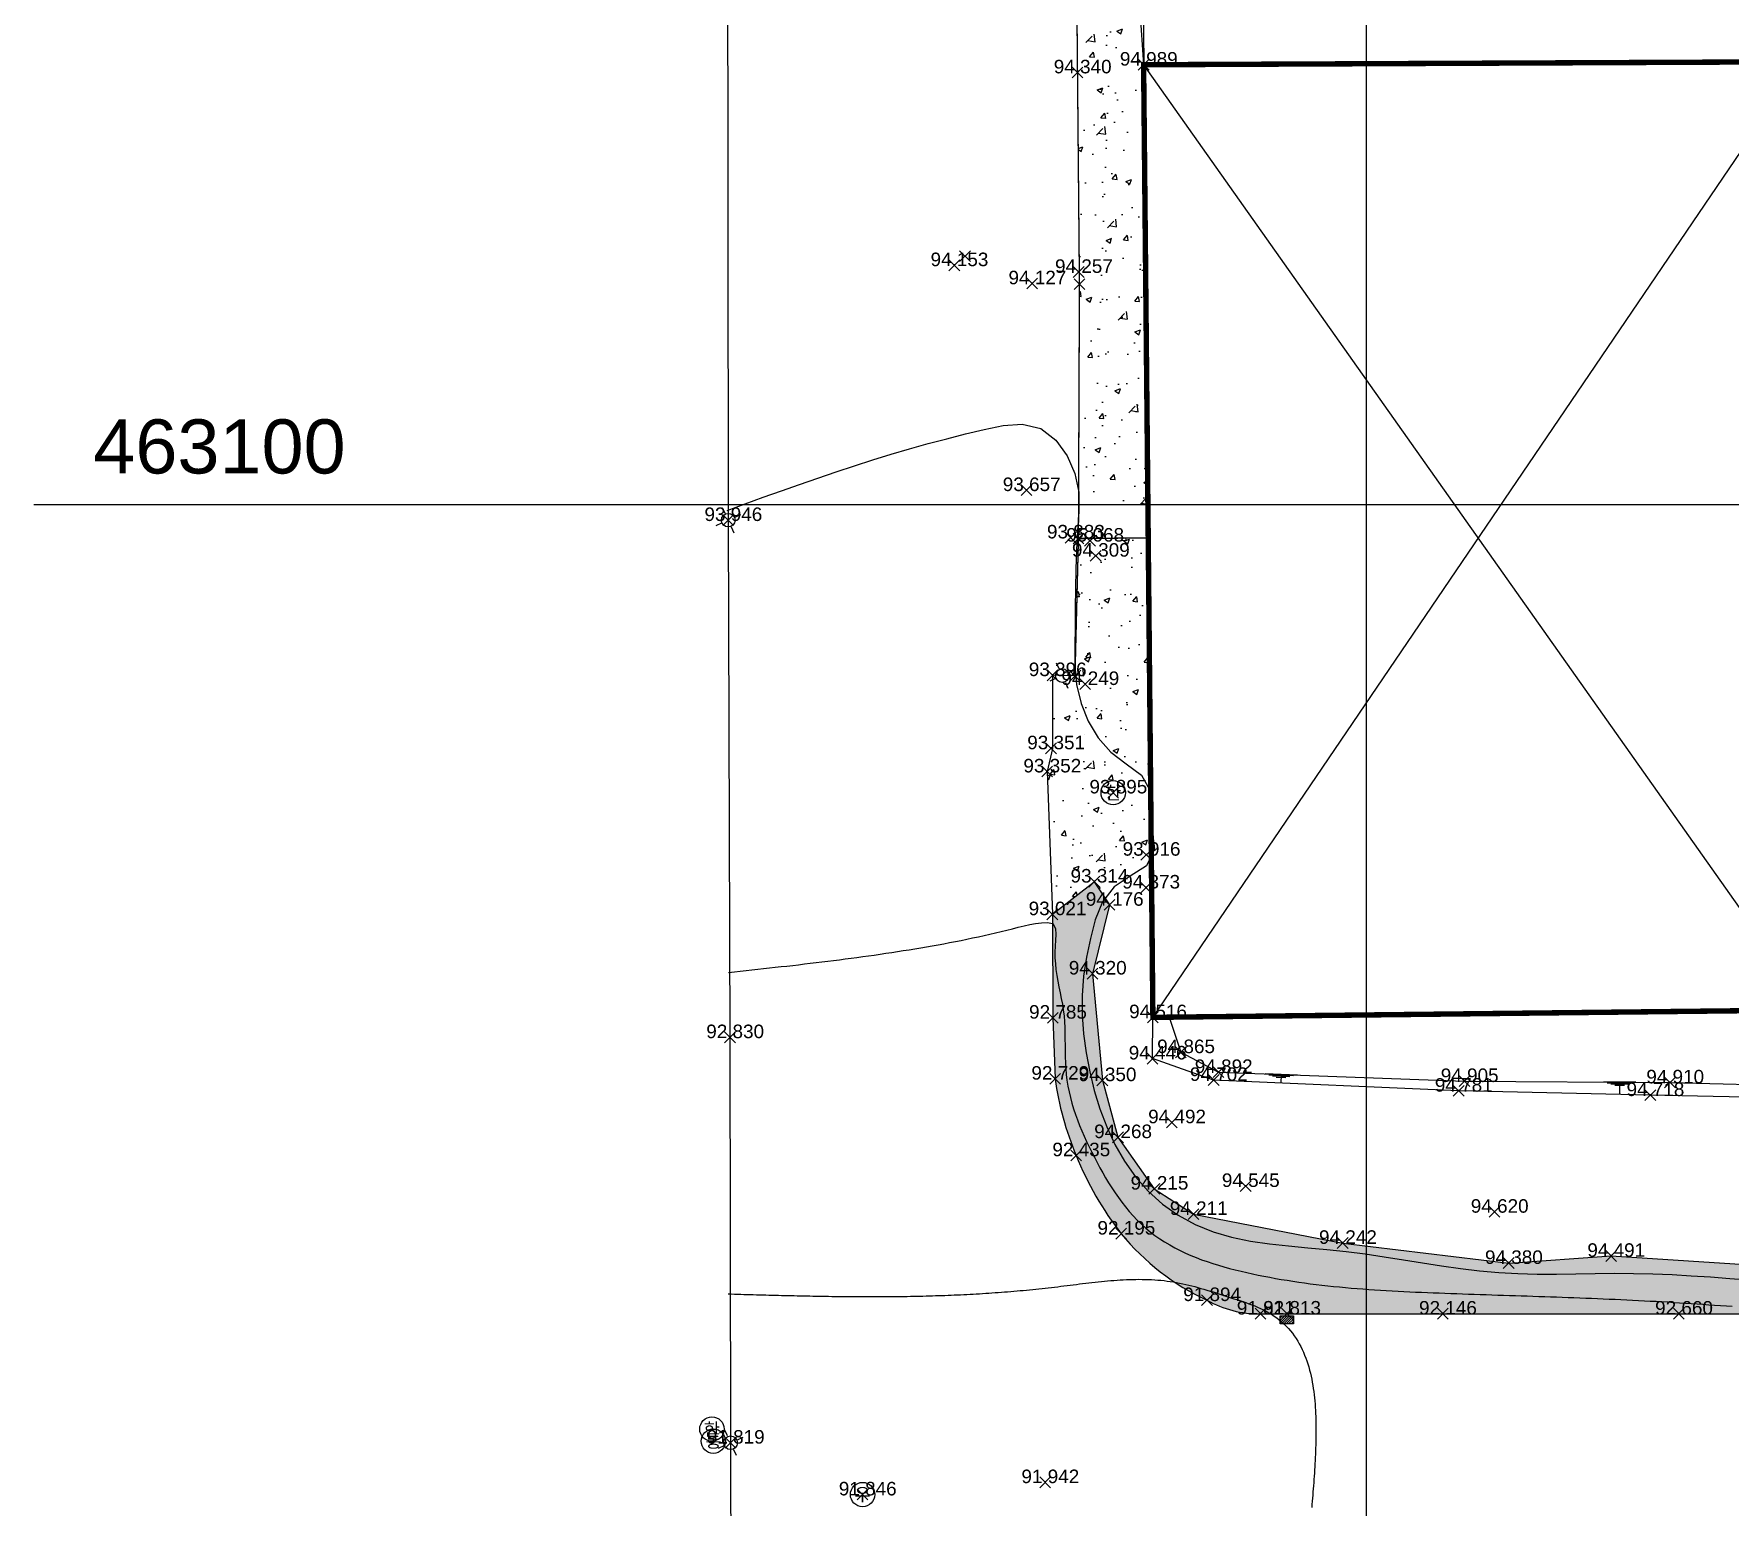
# Model space of a CAD drawing. Header units: millimetres. Extents: x 215151 to 215617, y 463010 to 463219.
# Drawn here: x 215150.8 to 215213.4, y 463063 to 463117.4 of the extents above; entities that cross this region are included whole.
import ezdxf
from ezdxf.enums import TextEntityAlignment as Align

# ---------------------------------------------------------------- set-up
doc = ezdxf.new("R2010")
doc.units = ezdxf.units.MM
doc.header["$MEASUREMENT"] = 0
doc.header["$PDMODE"] = 3
doc.header["$PDSIZE"] = 0.2
for name, color, linetype in [('-$-FH', 2, 'Continuous'), ('-C-지반고', 1, 'Continuous'), ('1M(48)', 48, 'Continuous'), ("CON'C(31)", 31, 'Continuous'), ('PTANNOTELE', 7, 'Continuous'), ('PTLAYER', 1, 'Continuous'), ('TEXT', 7, 'Continuous'), ('가로등(32)', 32, 'Continuous'), ('경사면(8)', 8, 'Continuous'), ('도각선(5)', 5, 'Continuous'), ('도시가스맨홀(50)', 50, 'Continuous'), ('빗물받이(5)', 5, 'Continuous'), ('아스팔트도로(1)', 1, 'Continuous'), ('우수맨홀(42)', 42, 'Continuous'), ('조경석해치(8)', 8, 'Continuous'), ('조립식건물(40)', 40, 'Continuous'), ('콘크리트수로(5)', 5, 'Continuous'), ('통신맨홀(4)', 4, 'Continuous'), ('한전맨홀(1)', 1, 'Continuous')]:
    doc.layers.add(name, color=color, linetype=linetype)
doc.styles.add('Arial_4', font='arial.ttf')
doc.styles.get("Standard").update_dxf_attribs({"font": 'simplex.shx'})
doc.styles.add('돋음체', font='')
doc.styles.get('돋음체').set_extended_font_data('DotumChe')
doc.dimstyles.get("Standard").update_dxf_attribs({"dimtxt": 0.18, "dimasz": 0.18, "dimexe": 0.18, "dimexo": 0.0625, "dimgap": 0.09, "dimtad": 1, "dimzin": 0, "dimdsep": 46, "dimtxsty": 'Standard', "dimcen": 0.09, "dimadec": 0, "dimazin": 0, "dimtfac": 1, "dimtdec": 4, "dimtofl": 0, "dimtmove": 0, "dimatfit": 3, "dimfxl": 1, "dimtolj": 1, "dimtzin": 0, "dimarcsym": 0})

# ---------------------------------------------------------------- blocks, each defined once
blk = doc.blocks.new('F')
at = {"layer": '가로등(32)'}
for p, q in [((-0.19, 0.42), (-0.35, 0.77)), ((0.42, 0.19), (0.77, 0.35)), ((-0.42, -0.19), (-0.77, -0.35)), ((0.19, -0.42), (0.35, -0.77))]:
    blk.add_line(p, q, dxfattribs=at)
blk.add_circle((0, 0), 0.42, dxfattribs=at)
blk = doc.blocks.new('e-')
at = {"layer": '한전맨홀(1)'}
blk.add_circle((0, 0), 0.75, dxfattribs=at)
at = {"layer": '한전맨홀(1)', "style": '돋음체'}
blk.add_text('한', height=0.8, rotation=0.4266, dxfattribs=at).set_placement((0, 0), align=Align.MIDDLE)
blk = doc.blocks.new('t-')
at = {"layer": '통신맨홀(4)'}
blk.add_circle((0, 0), 0.75, dxfattribs=at)
at = {"layer": '통신맨홀(4)', "style": '돋음체'}
blk.add_text('통', height=0.8, dxfattribs=at).set_placement((0.01, 0.01), align=Align.MIDDLE)
blk = doc.blocks.new('w')
at = {"layer": '우수맨홀(42)'}
blk.add_circle((0, 0), 0.75, dxfattribs=at)
at = {"layer": '우수맨홀(42)', "style": '돋음체'}
blk.add_text('우', height=0.8, dxfattribs=at).set_placement((0, 0), align=Align.MIDDLE)
blk = doc.blocks.new('W1')
at = {"layer": '빗물받이(5)'}
h = blk.add_hatch(dxfattribs=at)
h.set_pattern_fill('ANSI31', color=256, scale=0.02, style=0)
h.set_pattern_definition([(45, (-178.083926, -134.613974), (-0.04490128, 0.04490128), [])])
h.paths.add_polyline_path([(0.26, 0.149), (-0.24, 0.149), (-0.24, -0.151), (0.26, -0.151)])
blk.add_lwpolyline([(-0.24, 0.149), (0.26, 0.149), (0.26, -0.151), (-0.24, -0.151), (-0.24, 0.149)], dxfattribs=at)
blk = doc.blocks.new('*D20')
at = {"layer": 'DEFPOINTS', "color": 0, "transparency": 16777216}
for p in [(215251.742, 463122.225), (215251.796, 463116.78), (215191.799, 463116.188)]:
    blk.add_point(p, dxfattribs=at)
at = {"layer": 'TEXT', "color": 1, "lineweight": -2, "transparency": 16777216}
for p, q in [((215250.742, 463122.215), (215224.834, 463121.959)), ((215251.795, 463116.843), (215251.74, 463122.405)), ((215191.798, 463116.251), (215191.743, 463121.813)), ((215192.745, 463121.642), (215218.654, 463121.898))]:
    blk.add_line(p, q, dxfattribs=at)
at = {"layer": 'TEXT', "color": 1, "transparency": 16777216}
for points in [[(215250.741, 463122.382), (215250.744, 463122.048), (215251.742, 463122.225)], [(215192.743, 463121.809), (215192.747, 463121.476), (215191.745, 463121.633)]]:
    blk.add_solid(points, dxfattribs=at)
at = {"layer": 'TEXT', "color": 1, "transparency": 16777216, "insert": (215221.744, 463121.929), "char_height": 1, "attachment_point": 5}
blk.add_mtext('\\A1;60.000M', dxfattribs=at)

msp = doc.modelspace()

# ---------------------------------------------------------------- hatches: boundary and pattern name
at = {"layer": "CON'C(31)"}
h = msp.add_hatch(dxfattribs=at)
h.set_pattern_fill('AR-CONC', color=256, scale=0.3)
h.set_pattern_definition([(50, (0, 0), (2.151780548, -0.188256405), [0.225, -2.475]), (355, (0, 0), (-0.416254001, 2.256576401), [0.18, -1.98]), (100.45144446, (0.1793, -0.0157), (1.73552654, 2.068319973), [0.191220576, -2.103426336]), (46.1842, (0, 0.6), (3.201723992, -0.496557842), [0.3375, -3.7125]), (96.6356355, (0.2668, 0.5586), (2.803985837, 2.922355802), [0.286831026, -3.15514128]), (351.184164, (0, 0.6), (2.803985835, 2.9223558), [0.27, -2.970000003]), (21, (0.3, 0.45), (1.7907211564, -1.207856672), [0.225, -2.475]), (326, (0.3, 0.45), (0.729945996, 2.175450135), [0.18, -1.98]), (71.45144474, (0.4492, 0.3493), (2.52066713, 0.967593458), [0.19122057, -2.103426336]), (37.5, (0, 0), (0.036479566, 0.9986815615), [0, -1.956, 0, -2.01, 0, -1.9875]), (7.5, (0, 0), (0.7892086123, 1.1832351356), [0, -1.146, 0, -1.911, 0, -0.7575]), (327.5, (-0.669, 0), (1.6014673085, -0.0676646152), [0, -0.75, 0, -2.34, 0, -3.105]), (317.5, (-0.969, 0), (1.749558508, 0.300314947), [0, -0.975, 0, -1.554, 0, -2.205])])
h.paths.add_polyline_path([(215191.77585, 463116.25395), (215191.63648, 463118.27021), (215190.31743, 463118.47264), (215189.31085, 463118.47154), (215189.33375, 463115.96678), (215189.40444, 463108.14636), (215189.37436, 463100.47019), (215189.37789, 463100.45337), (215189.38184, 463100), (215191.93424, 463100)])
h.paths.add_polyline_path([(215191.94623, 463098.76924), (215189.36759, 463098.74411), (215189.24677, 463093.89061), (215189.29932, 463093.34504), (215189.46414, 463092.65334), (215189.72815, 463091.99322), (215190.09535, 463091.38465), (215190.56722, 463090.85343), (215191.13304, 463090.42329), (215191.70255, 463089.99837), (215192.03762, 463089.3914)])
h.paths.add_polyline_path([(215191.70255, 463089.99837), (215191.13304, 463090.42329), (215190.56722, 463090.85343), (215190.09535, 463091.38465), (215189.72815, 463091.99322), (215189.46414, 463092.65334), (215189.29932, 463093.34504), (215189.24677, 463093.89061), (215189.24115, 463093.66485), (215189.02345, 463093.67184, -1), (215188.5197, 463093.688), (215188.41078, 463093.69149), (215188.41078, 463090.98864), (215188.21141, 463090.13204), (215188.40552, 463084.85649), (215189.95347, 463086.06292), (215190.35653, 463085.45006), (215190.68991, 463085.87178), (215191.27877, 463086.26976), (215191.87785, 463086.65289), (215192.06075, 463087.0173), (215192.03762, 463089.3914)])
h.paths.add_polyline_path([(215191.10163, 463089.35526, -1), (215190.20163, 463089.35526, -1)], flags=16)
h.paths.add_polyline_path([(215190.19036, 463088.94052), (215191.11902, 463088.94743), (215191.1129, 463089.76999), (215190.18424, 463089.76308)], flags=24)
at = {"layer": '조경석해치(8)'}
h = msp.add_hatch(dxfattribs=at)
h.set_pattern_fill('GRAVEL', color=256, scale=2)
h.set_pattern_definition([(228.012787504, (1.44, 2), (-16, -18), [0.269072, -26.638176094]), (184.969740728, (1.26, 1.8), (24, 2), [0.461736, -45.7118495225]), (132.510447078, (0.8, 1.76), (20, -22), [0.325576, -32.232065192]), (267.273689006, (0.02, 1.26), (2, 40), [0.420476, -41.627116083]), (292.833654178, (0, 0.84), (-10, 24), [0.41231, -40.818746256]), (357.273689006, (0.16, 0.46), (-40, 2), [0.420476, -41.627116083]), (37.694240467, (0.58, 0.44), (-26, -20), [0.556058, -55.049697098]), (72.255328375, (1.02, 0.78), (14, 44), [0.524976, -51.972642994]), (121.429565615, (1.18, 1.28), (-16, 26), [0.4219, -41.7681462195]), (175.23635831, (0.96, 1.64), (22, -2), [0.481664, -23.6015251576]), (222.397437798, (0.48, 1.68), (-24, -22), [0.622896, -61.6667500096]), (138.814074834, (2, 1.24), (-14, 12), [0.212602, -21.0476896255]), (171.46923439, (1.84, 1.38), (26, -4), [0.404474, -40.043022832]), (225, (1.44, 1.44), (-2e-16, -2), [0.282842, -2.545585125]), (203.198590514, (1.3, 1.68), (10, 4), [0.152316, -15.079230212]), (291.80140949, (1.16, 1.62), (-2, 6), [0.215406, -10.554923614]), (30.96375653, (1.24, 1.42), (6, 4), [0.349858, -11.31204579]), (161.56505118, (1.54, 1.6), (4, -2), [0.252982, -6.07157332]), (16.389540334, (0, 1.62), (20, 6), [0.3544, -35.085690293]), (70.346175942, (0.34, 1.72), (-8.000000000002, -22.000000000007), [0.297322, -29.434815495]), (293.198590514, (1.54, 2), (-4, 10), [0.30463, -14.926916212]), (343.610459666, (1.66, 1.72), (-20, 6), [0.3544, -35.085690293]), (339.44395478, (0, 0.38), (-10, 4), [0.34176, -16.746247491]), (294.77514057, (0.32, 0.26), (-10, 22), [0.286356, -28.3492861266]), (66.801409486, (1.56, 0), (4, 10), [0.30463, -14.926916212]), (17.354024636, (1.68, 0.28), (-26, -8), [0.335262, -33.1908472285]), (69.44395478, (0.58, 0), (-4, -10), [0.17088, -16.917127491]), (101.30993247, (1.44, 0), (-2, 8), [0.10198, -10.096059027]), (165.96375653, (1.42, 0.1), (6, -2), [0.41231, -7.833901251]), (186.009005957, (1.02, 0.2), (20, 2), [0.3821, -37.827846349]), (303.69006753, (1.24, 1.24), (-2, 4), [0.288444, -6.922658551]), (353.157226587, (1.4, 1), (34, -4), [0.503588, -49.855125248]), (60.9453959, (1.9, 0.94), (-8, -14), [0.205912, -20.385348282]), (90, (2, 1.12), (-2, 2), [0.12, -1.88]), (120.256437164, (0.98, 0.26), (8, -14), [0.277848, -27.507039979]), (48.012787504, (0.84, 0.5), (16, 18), [0.538144, -26.369104094]), (0, (1.2, 0.9), (2, 2), [0.52, -1.48]), (325.30484647, (1.72, 0.9), (20, -14), [0.316228, -31.306548602]), (254.0546041, (1.98, 0.72), (-2, -8), [0.291204, -14.2690157786]), (207.645975364, (1.9, 0.44), (-38, -20), [0.47413, -46.9389483645]), (175.42607874, (1.48, 0.22), (-26, 2), [0.501598, -49.658146816])])
h.paths.add_polyline_path([(215199.13313, 463072.71018), (215193.62077, 463073.77794), (215192.17104, 463074.71418), (215190.82678, 463076.61699), (215190.25122, 463078.72278), (215189.89011, 463082.66356), (215190.5178, 463085.20484), (215189.95347, 463086.06292), (215188.40552, 463084.85649), (215188.42093, 463081.03199), (215188.50713, 463078.77867, 0.06556503), (215189.28285, 463075.94687, 0.06906455), (215190.9488, 463073.05327, 0.1138141), (215194.11677, 463070.59531, 0.1339401), (215196.09528, 463070.09726), (215197.07063, 463070.09736), (215202.82823, 463070.09631), (215211.55032, 463070.09585), (215219.94798, 463070.07168), (215219.57205, 463071.14367), (215214.76504, 463071.86971), (215209.0471, 463072.23027), (215205.26519, 463071.96832)])

# ---------------------------------------------------------------- linework, layer by layer
at = {"layer": '-$-FH'}
for points in [[(215191.77585, 463116.25395), (215216.4486, 463081.32255)], [(215192.11892, 463081.04892), (215216.09039, 463116.36425)]]:
    msp.add_lwpolyline(points, dxfattribs=at)
at = {"layer": '-C-지반고'}
msp.add_line((215211.55032, 463070.09585, 92.65984), (215219.94798, 463070.07168, 93.17057), dxfattribs=at)
at = {"layer": '1M(48)'}
for points, elevation in [([(215176.38745, 463099.78494), (215177.05642, 463100.0277), (215177.05642, 463100.0277), (215177.72574, 463100.26949), (215177.72574, 463100.26949), (215178.39576, 463100.50934), (215178.39576, 463100.50934), (215179.06679, 463100.74631), (215179.06679, 463100.74631), (215179.73916, 463100.97948), (215179.73916, 463100.97948), (215180.41315, 463101.20794), (215180.41315, 463101.20794), (215181.08899, 463101.43084), (215181.08899, 463101.43084), (215181.7669, 463101.64736), (215181.7669, 463101.64736), (215182.44705, 463101.85673), (215182.44705, 463101.85673), (215183.12957, 463102.05824), (215183.12957, 463102.05824), (215183.81455, 463102.25124), (215183.81455, 463102.25124), (215184.50202, 463102.43513), (215184.50202, 463102.43513), (215185.19199, 463102.6094), (215185.19199, 463102.6094), (215185.88444, 463102.77359), (215185.88444, 463102.77359), (215186.58088, 463102.91947), (215186.58088, 463102.91947), (215187.28903, 463102.97513), (215187.28903, 463102.97513), (215187.97525, 463102.8081), (215187.97525, 463102.8081), (215188.53753, 463102.37782), (215188.53753, 463102.37782), (215188.95125, 463101.80122), (215188.95125, 463101.80122), (215189.23179, 463101.14811), (215189.23179, 463101.14811), (215189.37789, 463100.45337), (215189.37789, 463100.45337), (215189.38408, 463099.74234), (215189.38408, 463099.74234), (215189.33352, 463099.0325), (215189.33352, 463099.0325), (215189.29264, 463098.32204), (215189.29264, 463098.32204), (215189.26872, 463097.6108), (215189.26872, 463097.6108), (215189.2564, 463096.89926), (215189.2564, 463096.89926), (215189.25011, 463096.18764), (215189.25011, 463096.18764), (215189.24418, 463095.47601), (215189.24418, 463095.47601), (215189.23293, 463094.76445), (215189.23293, 463094.76445), (215189.23113, 463094.05289), (215189.23113, 463094.05289), (215189.29932, 463093.34504), (215189.29932, 463093.34504), (215189.46414, 463092.65334), (215189.46414, 463092.65334), (215189.72815, 463091.99322), (215189.72815, 463091.99322), (215190.09535, 463091.38465), (215190.09535, 463091.38465), (215190.56722, 463090.85343), (215190.56722, 463090.85343), (215191.13304, 463090.42329), (215191.13304, 463090.42329), (215191.70255, 463089.99837), (215191.70255, 463089.99837), (215192.04094, 463089.38539), (215192.04094, 463089.38539), (215192.08101, 463088.67688), (215192.08101, 463088.67688), (215192.08628, 463087.96629), (215192.08628, 463087.96629), (215192.18356, 463087.26198), (215192.18356, 463087.26198), (215191.87785, 463086.65289), (215191.87785, 463086.65289), (215191.27877, 463086.26976), (215191.27877, 463086.26976), (215190.68991, 463085.87178), (215190.68991, 463085.87178), (215190.25125, 463085.31689), (215190.25125, 463085.31689), (215189.98739, 463084.65721), (215189.98739, 463084.65721), (215189.8114, 463083.96782), (215189.8114, 463083.96782), (215189.66455, 463083.27152), (215189.66455, 463083.27152), (215189.55487, 463082.56852), (215189.55487, 463082.56852), (215189.50145, 463081.85908), (215189.50145, 463081.85908), (215189.50324, 463081.14758), (215189.50324, 463081.14758), (215189.55424, 463080.43788), (215189.55424, 463080.43788), (215189.64911, 463079.73268), (215189.64911, 463079.73268), (215189.7833, 463079.03388), (215189.7833, 463079.03388), (215189.95347, 463078.34296), (215189.95347, 463078.34296), (215190.16205, 463077.66267), (215190.16205, 463077.66267), (215190.41469, 463076.99753), (215190.41469, 463076.99753), (215190.71623, 463076.35312), (215190.71623, 463076.35312), (215191.07039, 463075.73611), (215191.07039, 463075.73611), (215191.48069, 463075.15501), (215191.48069, 463075.15501), (215191.94994, 463074.62047), (215191.94994, 463074.62047), (215192.47809, 463074.14411), (215192.47809, 463074.14411), (215193.05836, 463073.73282), (215193.05836, 463073.73282), (215193.68299, 463073.39269), (215193.68299, 463073.39269), (215194.34283, 463073.12708), (215194.34283, 463073.12708), (215195.02584, 463072.92806), (215195.02584, 463072.92806), (215195.72242, 463072.78303), (215195.72242, 463072.78303), (215196.42624, 463072.67816), (215196.42624, 463072.67816), (215197.13356, 463072.59991), (215197.13356, 463072.59991), (215197.84228, 463072.53542), (215197.84228, 463072.53542), (215198.55113, 463072.47234), (215198.55113, 463072.47234), (215199.25893, 463072.3985), (215199.25893, 463072.3985), (215199.96478, 463072.30792), (215199.96478, 463072.30792), (215200.66891, 463072.20475), (215200.66891, 463072.20475), (215201.37191, 463072.09416), (215201.37191, 463072.09416), (215202.07458, 463071.98145), (215202.07458, 463071.98145), (215202.77777, 463071.87205), (215202.77777, 463071.87205), (215203.48228, 463071.77149), (215203.48228, 463071.77149), (215204.18868, 463071.68539), (215204.18868, 463071.68539), (215204.89724, 463071.6194), (215204.89724, 463071.6194), (215205.6077, 463071.57888), (215205.6077, 463071.57888), (215206.31914, 463071.56275), (215206.31914, 463071.56275), (215207.03078, 463071.56364), (215207.03078, 463071.56364), (215207.74236, 463071.57403), (215207.74236, 463071.57403), (215208.4539, 463071.58655), (215208.4539, 463071.58655), (215209.16552, 463071.59388), (215209.16552, 463071.59388), (215209.87714, 463071.58907), (215209.87714, 463071.58907), (215210.58854, 463071.57052), (215210.58854, 463071.57052), (215211.29955, 463071.54038), (215211.29955, 463071.54038), (215212.01011, 463071.50092), (215212.01011, 463071.50092), (215212.72024, 463071.45441), (215212.72024, 463071.45441), (215213.43004, 463071.40313), (215213.43004, 463071.40313), (215214.13966, 463071.34935)], 94), ([(215176.44287, 463082.71085), (215176.65848, 463082.73408), (215176.65848, 463082.73408), (215176.87409, 463082.75734), (215176.87409, 463082.75734), (215177.08969, 463082.78065), (215177.08969, 463082.78065), (215177.30528, 463082.80402), (215177.30528, 463082.80402), (215177.52087, 463082.82748), (215177.52087, 463082.82748), (215177.73644, 463082.85107), (215177.73644, 463082.85107), (215177.95199, 463082.87479), (215177.95199, 463082.87479), (215178.16753, 463082.89867), (215178.16753, 463082.89867), (215178.38305, 463082.92274), (215178.38305, 463082.92274), (215178.59854, 463082.94702), (215178.59854, 463082.94702), (215178.81401, 463082.97153), (215178.81401, 463082.97153), (215179.02945, 463082.9963), (215179.02945, 463082.9963), (215179.24486, 463083.02135), (215179.24486, 463083.02135), (215179.46023, 463083.0467), (215179.46023, 463083.0467), (215179.67556, 463083.07238), (215179.67556, 463083.07238), (215179.89085, 463083.09842), (215179.89085, 463083.09842), (215180.10609, 463083.12483), (215180.10609, 463083.12483), (215180.32128, 463083.15164), (215180.32128, 463083.15164), (215180.53642, 463083.17888), (215180.53642, 463083.17888), (215180.7515, 463083.20657), (215180.7515, 463083.20657), (215180.96652, 463083.23474), (215180.96652, 463083.23474), (215181.18148, 463083.2634), (215181.18148, 463083.2634), (215181.39636, 463083.2926), (215181.39636, 463083.2926), (215181.61117, 463083.32234), (215181.61117, 463083.32234), (215181.8259, 463083.35267), (215181.8259, 463083.35267), (215182.04054, 463083.3836), (215182.04054, 463083.3836), (215182.25509, 463083.41516), (215182.25509, 463083.41516), (215182.46954, 463083.44737), (215182.46954, 463083.44737), (215182.68388, 463083.48027), (215182.68388, 463083.48027), (215182.89812, 463083.51389), (215182.89812, 463083.51389), (215183.11224, 463083.54824), (215183.11224, 463083.54824), (215183.32624, 463083.58335), (215183.32624, 463083.58335), (215183.5401, 463083.61926), (215183.5401, 463083.61926), (215183.75382, 463083.656), (215183.75382, 463083.656), (215183.9674, 463083.69358), (215183.9674, 463083.69358), (215184.18082, 463083.73204), (215184.18082, 463083.73204), (215184.39407, 463083.77141), (215184.39407, 463083.77141), (215184.60715, 463083.81172), (215184.60715, 463083.81172), (215184.82004, 463083.853), (215184.82004, 463083.853), (215185.03274, 463083.89527), (215185.03274, 463083.89527), (215185.24523, 463083.93857), (215185.24523, 463083.93857), (215185.4575, 463083.98293), (215185.4575, 463083.98293), (215185.66954, 463084.02838), (215185.66954, 463084.02838), (215185.88134, 463084.07495), (215185.88134, 463084.07495), (215186.09289, 463084.12266), (215186.09289, 463084.12266), (215186.30416, 463084.17156), (215186.30416, 463084.17156), (215186.51515, 463084.22168), (215186.51515, 463084.22168), (215186.72583, 463084.27304), (215186.72583, 463084.27304), (215186.93621, 463084.32567), (215186.93621, 463084.32567), (215187.14645, 463084.37881), (215187.14645, 463084.37881), (215187.35728, 463084.42958), (215187.35728, 463084.42958), (215187.56933, 463084.47494), (215187.56933, 463084.47494), (215187.78295, 463084.51217), (215187.78295, 463084.51217), (215187.99811, 463084.53905), (215187.99811, 463084.53905), (215188.21443, 463084.55378), (215188.21443, 463084.55378), (215188.42409, 463084.51434), (215188.42409, 463084.51434), (215188.52349, 463084.32822), (215188.52349, 463084.32822), (215188.5337, 463084.11197), (215188.5337, 463084.11197), (215188.51971, 463083.89559), (215188.51971, 463083.89559), (215188.50483, 463083.67926), (215188.50483, 463083.67926), (215188.49868, 463083.4625), (215188.49868, 463083.4625), (215188.50198, 463083.24569), (215188.50198, 463083.24569), (215188.51477, 463083.02922), (215188.51477, 463083.02922), (215188.53667, 463082.81349), (215188.53667, 463082.81349), (215188.56682, 463082.59876), (215188.56682, 463082.59876), (215188.60381, 463082.38508), (215188.60381, 463082.38508), (215188.64567, 463082.17231), (215188.64567, 463082.17231), (215188.68996, 463081.96003), (215188.68996, 463081.96003), (215188.73391, 463081.74768), (215188.73391, 463081.74768), (215188.77454, 463081.53467), (215188.77454, 463081.53467), (215188.80895, 463081.32058), (215188.80895, 463081.32058), (215188.83465, 463081.10528), (215188.83465, 463081.10528), (215188.85169, 463080.88911), (215188.85169, 463080.88911), (215188.86222, 463080.67252), (215188.86222, 463080.67252), (215188.86821, 463080.45575), (215188.86821, 463080.45575), (215188.8714, 463080.23891), (215188.8714, 463080.23891), (215188.87341, 463080.02206), (215188.87341, 463080.02206), (215188.87573, 463079.80522), (215188.87573, 463079.80522), (215188.87981, 463079.5884), (215188.87981, 463079.5884), (215188.8871, 463079.37167), (215188.8871, 463079.37167), (215188.89908, 463079.15515), (215188.89908, 463079.15515), (215188.91727, 463078.93906), (215188.91727, 463078.93906), (215188.94321, 463078.72377), (215188.94321, 463078.72377), (215188.97738, 463078.50964), (215188.97738, 463078.50964), (215189.0194, 463078.2969), (215189.0194, 463078.2969), (215189.06882, 463078.08576), (215189.06882, 463078.08576), (215189.12515, 463077.87636), (215189.12515, 463077.87636), (215189.18788, 463077.66878), (215189.18788, 463077.66878), (215189.25648, 463077.46306), (215189.25648, 463077.46306), (215189.33042, 463077.25921), (215189.33042, 463077.25921), (215189.40918, 463077.05717), (215189.40918, 463077.05717), (215189.49225, 463076.85685), (215189.49225, 463076.85685), (215189.57914, 463076.65817), (215189.57914, 463076.65817), (215189.66936, 463076.46097), (215189.66936, 463076.46097), (215189.76245, 463076.26511), (215189.76245, 463076.26511), (215189.85797, 463076.07043), (215189.85797, 463076.07043), (215189.95564, 463075.87681), (215189.95564, 463075.87681), (215190.05565, 463075.6844), (215190.05565, 463075.6844), (215190.15826, 463075.49336), (215190.15826, 463075.49336), (215190.26376, 463075.30389), (215190.26376, 463075.30389), (215190.3724, 463075.11622), (215190.3724, 463075.11622), (215190.48448, 463074.93057), (215190.48448, 463074.93057), (215190.60027, 463074.74722), (215190.60027, 463074.74722), (215190.72006, 463074.56645), (215190.72006, 463074.56645), (215190.84411, 463074.38859), (215190.84411, 463074.38859), (215190.97273, 463074.214), (215190.97273, 463074.214), (215191.10616, 463074.04306), (215191.10616, 463074.04306), (215191.24467, 463073.87621), (215191.24467, 463073.87621), (215191.38851, 463073.71394), (215191.38851, 463073.71394), (215191.53788, 463073.55674), (215191.53788, 463073.55674), (215191.69295, 463073.40516), (215191.69295, 463073.40516), (215191.85385, 463073.25979), (215191.85385, 463073.25979), (215192.02063, 463073.12122), (215192.02063, 463073.12122), (215192.19306, 463072.98973), (215192.19306, 463072.98973), (215192.3706, 463072.86524), (215192.3706, 463072.86524), (215192.55276, 463072.74758), (215192.55276, 463072.74758), (215192.73902, 463072.63656), (215192.73902, 463072.63656), (215192.92894, 463072.5319), (215192.92894, 463072.5319), (215193.1221, 463072.43335), (215193.1221, 463072.43335), (215193.31812, 463072.3406), (215193.31812, 463072.3406), (215193.51664, 463072.25335), (215193.51664, 463072.25335), (215193.71736, 463072.17129), (215193.71736, 463072.17129), (215193.92001, 463072.0941), (215193.92001, 463072.0941), (215194.12434, 463072.02147), (215194.12434, 463072.02147), (215194.33013, 463071.95309), (215194.33013, 463071.95309), (215194.5372, 463071.88868), (215194.5372, 463071.88868), (215194.74537, 463071.82793), (215194.74537, 463071.82793), (215194.9545, 463071.77056), (215194.9545, 463071.77056), (215195.16446, 463071.71631), (215195.16446, 463071.71631), (215195.37513, 463071.66488), (215195.37513, 463071.66488), (215195.58642, 463071.61604), (215195.58642, 463071.61604), (215195.79822, 463071.56951), (215195.79822, 463071.56951), (215196.01047, 463071.52505), (215196.01047, 463071.52505), (215196.22312, 463071.4825), (215196.22312, 463071.4825), (215196.43612, 463071.44183), (215196.43612, 463071.44183), (215196.64948, 463071.403), (215196.64948, 463071.403), (215196.86315, 463071.36596), (215196.86315, 463071.36596), (215197.07712, 463071.33069), (215197.07712, 463071.33069), (215197.29136, 463071.29714), (215197.29136, 463071.29714), (215197.50586, 463071.26526), (215197.50586, 463071.26526), (215197.7206, 463071.23501), (215197.7206, 463071.23501), (215197.93555, 463071.20634), (215197.93555, 463071.20634), (215198.1507, 463071.17919), (215198.1507, 463071.17919), (215198.36604, 463071.15353), (215198.36604, 463071.15353), (215198.58153, 463071.1293), (215198.58153, 463071.1293), (215198.79718, 463071.10643), (215198.79718, 463071.10643), (215199.01296, 463071.08489), (215199.01296, 463071.08489), (215199.22887, 463071.0646), (215199.22887, 463071.0646), (215199.44489, 463071.04552), (215199.44489, 463071.04552), (215199.661, 463071.02759), (215199.661, 463071.02759), (215199.8772, 463071.01075), (215199.8772, 463071.01075), (215200.09348, 463070.99493), (215200.09348, 463070.99493), (215200.30983, 463070.98009), (215200.30983, 463070.98009), (215200.52624, 463070.96615), (215200.52624, 463070.96615), (215200.7427, 463070.95306), (215200.7427, 463070.95306), (215200.95921, 463070.94075), (215200.95921, 463070.94075), (215201.17575, 463070.92917), (215201.17575, 463070.92917), (215201.39233, 463070.91825), (215201.39233, 463070.91825), (215201.60895, 463070.90793), (215201.60895, 463070.90793), (215201.82558, 463070.89815), (215201.82558, 463070.89815), (215202.04224, 463070.88884), (215202.04224, 463070.88884), (215202.25891, 463070.87995), (215202.25891, 463070.87995), (215202.4756, 463070.8714), (215202.4756, 463070.8714), (215202.6923, 463070.86314), (215202.6923, 463070.86314), (215202.90901, 463070.85511), (215202.90901, 463070.85511), (215203.12572, 463070.84725), (215203.12572, 463070.84725), (215203.34244, 463070.83953), (215203.34244, 463070.83953), (215203.55916, 463070.83193), (215203.55916, 463070.83193), (215203.77589, 463070.82444), (215203.77589, 463070.82444), (215203.99262, 463070.81704), (215203.99262, 463070.81704), (215204.20935, 463070.80972), (215204.20935, 463070.80972), (215204.42609, 463070.80247), (215204.42609, 463070.80247), (215204.64283, 463070.79526), (215204.64283, 463070.79526), (215204.85957, 463070.78809), (215204.85957, 463070.78809), (215205.07631, 463070.78095), (215205.07631, 463070.78095), (215205.29305, 463070.7738), (215205.29305, 463070.7738), (215205.50978, 463070.76666), (215205.50978, 463070.76666), (215205.72652, 463070.75948), (215205.72652, 463070.75948), (215205.94326, 463070.75228), (215205.94326, 463070.75228), (215206.16, 463070.74502), (215206.16, 463070.74502), (215206.37673, 463070.73769), (215206.37673, 463070.73769), (215206.59346, 463070.73029), (215206.59346, 463070.73029), (215206.81019, 463070.72279), (215206.81019, 463070.72279), (215207.02691, 463070.71519), (215207.02691, 463070.71519), (215207.24363, 463070.70746), (215207.24363, 463070.70746), (215207.46035, 463070.69959), (215207.46035, 463070.69959), (215207.67706, 463070.69157), (215207.67706, 463070.69157), (215207.89376, 463070.68339), (215207.89376, 463070.68339), (215208.11046, 463070.67502), (215208.11046, 463070.67502), (215208.32714, 463070.66645), (215208.32714, 463070.66645), (215208.54382, 463070.65768), (215208.54382, 463070.65768), (215208.76049, 463070.64867), (215208.76049, 463070.64867), (215208.97715, 463070.63943), (215208.97715, 463070.63943), (215209.1938, 463070.62993), (215209.1938, 463070.62993), (215209.41044, 463070.62015), (215209.41044, 463070.62015), (215209.62707, 463070.61009), (215209.62707, 463070.61009), (215209.84367, 463070.59972), (215209.84367, 463070.59972), (215210.06027, 463070.58903), (215210.06027, 463070.58903), (215210.27685, 463070.578), (215210.27685, 463070.578), (215210.49341, 463070.56662), (215210.49341, 463070.56662), (215210.70994, 463070.55487), (215210.70994, 463070.55487), (215210.92646, 463070.54273), (215210.92646, 463070.54273), (215211.14296, 463070.53019), (215211.14296, 463070.53019), (215211.35943, 463070.51723), (215211.35943, 463070.51723), (215211.57587, 463070.50382), (215211.57587, 463070.50382), (215211.79229, 463070.48996), (215211.79229, 463070.48996), (215212.00867, 463070.47567), (215212.00867, 463070.47567), (215212.22504, 463070.46104), (215212.22504, 463070.46104), (215212.44138, 463070.44618), (215212.44138, 463070.44618), (215212.65772, 463070.43119), (215212.65772, 463070.43119), (215212.87406, 463070.41618), (215212.87406, 463070.41618), (215213.0904, 463070.40126), (215213.0904, 463070.40126), (215213.30676, 463070.38653), (215213.30676, 463070.38653), (215213.52314, 463070.37211)], 93), ([(215176.42448, 463070.8295), (215176.54054, 463070.82616), (215176.54054, 463070.82616), (215176.65661, 463070.82281), (215176.65661, 463070.82281), (215176.77267, 463070.81948), (215176.77267, 463070.81948), (215176.88873, 463070.81615), (215176.88873, 463070.81615), (215177.0048, 463070.81284), (215177.0048, 463070.81284), (215177.12086, 463070.80954), (215177.12086, 463070.80954), (215177.23693, 463070.80626), (215177.23693, 463070.80626), (215177.35299, 463070.80301), (215177.35299, 463070.80301), (215177.46906, 463070.79978), (215177.46906, 463070.79978), (215177.58512, 463070.79658), (215177.58512, 463070.79658), (215177.70119, 463070.79341), (215177.70119, 463070.79341), (215177.81726, 463070.79028), (215177.81726, 463070.79028), (215177.93333, 463070.78719), (215177.93333, 463070.78719), (215178.0494, 463070.78414), (215178.0494, 463070.78414), (215178.16547, 463070.78114), (215178.16547, 463070.78114), (215178.28155, 463070.77818), (215178.28155, 463070.77818), (215178.39762, 463070.77528), (215178.39762, 463070.77528), (215178.5137, 463070.77243), (215178.5137, 463070.77243), (215178.62978, 463070.76964), (215178.62978, 463070.76964), (215178.74586, 463070.76691), (215178.74586, 463070.76691), (215178.86194, 463070.76425), (215178.86194, 463070.76425), (215178.97802, 463070.76166), (215178.97802, 463070.76166), (215179.0941, 463070.75914), (215179.0941, 463070.75914), (215179.21019, 463070.75669), (215179.21019, 463070.75669), (215179.32627, 463070.75432), (215179.32627, 463070.75432), (215179.44236, 463070.75203), (215179.44236, 463070.75203), (215179.55845, 463070.74983), (215179.55845, 463070.74983), (215179.67454, 463070.74771), (215179.67454, 463070.74771), (215179.79064, 463070.74569), (215179.79064, 463070.74569), (215179.90673, 463070.74376), (215179.90673, 463070.74376), (215180.02283, 463070.74193), (215180.02283, 463070.74193), (215180.13893, 463070.7402), (215180.13893, 463070.7402), (215180.25503, 463070.73857), (215180.25503, 463070.73857), (215180.37113, 463070.73705), (215180.37113, 463070.73705), (215180.48723, 463070.73564), (215180.48723, 463070.73564), (215180.60334, 463070.73434), (215180.60334, 463070.73434), (215180.71944, 463070.73316), (215180.71944, 463070.73316), (215180.83555, 463070.7321), (215180.83555, 463070.7321), (215180.95165, 463070.73116), (215180.95165, 463070.73116), (215181.06776, 463070.73035), (215181.06776, 463070.73035), (215181.18387, 463070.72967), (215181.18387, 463070.72967), (215181.29998, 463070.72913), (215181.29998, 463070.72913), (215181.41609, 463070.72871), (215181.41609, 463070.72871), (215181.5322, 463070.72844), (215181.5322, 463070.72844), (215181.64831, 463070.72831), (215181.64831, 463070.72831), (215181.76442, 463070.72833), (215181.76442, 463070.72833), (215181.88054, 463070.72849), (215181.88054, 463070.72849), (215181.99665, 463070.72881), (215181.99665, 463070.72881), (215182.11276, 463070.72928), (215182.11276, 463070.72928), (215182.22887, 463070.7299), (215182.22887, 463070.7299), (215182.34497, 463070.7307), (215182.34497, 463070.7307), (215182.46108, 463070.73165), (215182.46108, 463070.73165), (215182.57719, 463070.73277), (215182.57719, 463070.73277), (215182.69329, 463070.73407), (215182.69329, 463070.73407), (215182.80939, 463070.73553), (215182.80939, 463070.73553), (215182.92549, 463070.73718), (215182.92549, 463070.73718), (215183.04159, 463070.739), (215183.04159, 463070.739), (215183.15768, 463070.74101), (215183.15768, 463070.74101), (215183.27377, 463070.7432), (215183.27377, 463070.7432), (215183.38986, 463070.74558), (215183.38986, 463070.74558), (215183.50594, 463070.74816), (215183.50594, 463070.74816), (215183.62202, 463070.75093), (215183.62202, 463070.75093), (215183.73809, 463070.7539), (215183.73809, 463070.7539), (215183.85416, 463070.75707), (215183.85416, 463070.75707), (215183.97022, 463070.76044), (215183.97022, 463070.76044), (215184.08628, 463070.76403), (215184.08628, 463070.76403), (215184.20233, 463070.76782), (215184.20233, 463070.76782), (215184.31837, 463070.77183), (215184.31837, 463070.77183), (215184.4344, 463070.77605), (215184.4344, 463070.77605), (215184.55043, 463070.78049), (215184.55043, 463070.78049), (215184.66645, 463070.78516), (215184.66645, 463070.78516), (215184.78245, 463070.79005), (215184.78245, 463070.79005), (215184.89845, 463070.79517), (215184.89845, 463070.79517), (215185.01444, 463070.80052), (215185.01444, 463070.80052), (215185.13042, 463070.80611), (215185.13042, 463070.80611), (215185.24638, 463070.81193), (215185.24638, 463070.81193), (215185.36233, 463070.81799), (215185.36233, 463070.81799), (215185.47827, 463070.8243), (215185.47827, 463070.8243), (215185.5942, 463070.83085), (215185.5942, 463070.83085), (215185.71011, 463070.83765), (215185.71011, 463070.83765), (215185.82601, 463070.8447), (215185.82601, 463070.8447), (215185.94189, 463070.85201), (215185.94189, 463070.85201), (215186.05775, 463070.85957), (215186.05775, 463070.85957), (215186.1736, 463070.86739), (215186.1736, 463070.86739), (215186.28943, 463070.87548), (215186.28943, 463070.87548), (215186.40524, 463070.88383), (215186.40524, 463070.88383), (215186.52103, 463070.89245), (215186.52103, 463070.89245), (215186.6368, 463070.90134), (215186.6368, 463070.90134), (215186.75255, 463070.9105), (215186.75255, 463070.9105), (215186.86827, 463070.91994), (215186.86827, 463070.91994), (215186.98398, 463070.92966), (215186.98398, 463070.92966), (215187.09966, 463070.93965), (215187.09966, 463070.93965), (215187.21531, 463070.94994), (215187.21531, 463070.94994), (215187.33094, 463070.96051), (215187.33094, 463070.96051), (215187.44654, 463070.97137), (215187.44654, 463070.97137), (215187.56212, 463070.98252), (215187.56212, 463070.98252), (215187.67766, 463070.99396), (215187.67766, 463070.99396), (215187.79318, 463071.0057), (215187.79318, 463071.0057), (215187.90866, 463071.01774), (215187.90866, 463071.01774), (215188.02411, 463071.03008), (215188.02411, 463071.03008), (215188.13953, 463071.04273), (215188.13953, 463071.04273), (215188.25492, 463071.05568), (215188.25492, 463071.05568), (215188.37027, 463071.06894), (215188.37027, 463071.06894), (215188.48559, 463071.08251), (215188.48559, 463071.08251), (215188.60087, 463071.09636), (215188.60087, 463071.09636), (215188.71612, 463071.11044), (215188.71612, 463071.11044), (215188.83136, 463071.12468), (215188.83136, 463071.12468), (215188.94658, 463071.13904), (215188.94658, 463071.13904), (215189.06179, 463071.15345), (215189.06179, 463071.15345), (215189.177, 463071.16787), (215189.177, 463071.16787), (215189.29222, 463071.18222), (215189.29222, 463071.18222), (215189.40746, 463071.19647), (215189.40746, 463071.19647), (215189.52271, 463071.21055), (215189.52271, 463071.21055), (215189.63799, 463071.2244), (215189.63799, 463071.2244), (215189.75331, 463071.23797), (215189.75331, 463071.23797), (215189.86867, 463071.2512), (215189.86867, 463071.2512), (215189.98407, 463071.26403), (215189.98407, 463071.26403), (215190.09952, 463071.2764), (215190.09952, 463071.2764), (215190.21502, 463071.28826), (215190.21502, 463071.28826), (215190.33058, 463071.29954), (215190.33058, 463071.29954), (215190.4462, 463071.31019), (215190.4462, 463071.31019), (215190.56189, 463071.32013), (215190.56189, 463071.32013), (215190.67763, 463071.32932), (215190.67763, 463071.32932), (215190.79344, 463071.33769), (215190.79344, 463071.33769), (215190.90931, 463071.34516), (215190.90931, 463071.34516), (215191.02524, 463071.35169), (215191.02524, 463071.35169), (215191.14122, 463071.35719), (215191.14122, 463071.35719), (215191.25725, 463071.36161), (215191.25725, 463071.36161), (215191.37331, 463071.36488), (215191.37331, 463071.36488), (215191.48941, 463071.36692), (215191.48941, 463071.36692), (215191.60551, 463071.36768), (215191.60551, 463071.36768), (215191.72162, 463071.36708), (215191.72162, 463071.36708), (215191.83772, 463071.36505), (215191.83772, 463071.36505), (215191.95377, 463071.36152), (215191.95377, 463071.36152), (215192.06977, 463071.35642), (215192.06977, 463071.35642), (215192.18568, 463071.34968), (215192.18568, 463071.34968), (215192.30149, 463071.34124), (215192.30149, 463071.34124), (215192.41715, 463071.33103), (215192.41715, 463071.33103), (215192.53263, 463071.31897), (215192.53263, 463071.31897), (215192.6479, 463071.30501), (215192.6479, 463071.30501), (215192.76291, 463071.28908), (215192.76291, 463071.28908), (215192.87762, 463071.27113), (215192.87762, 463071.27113), (215192.99201, 463071.2512), (215192.99201, 463071.2512), (215193.10605, 463071.2294), (215193.10605, 463071.2294), (215193.21975, 463071.20585), (215193.21975, 463071.20585), (215193.3331, 463071.18069), (215193.3331, 463071.18069), (215193.44611, 463071.15403), (215193.44611, 463071.15403), (215193.55878, 463071.12598), (215193.55878, 463071.12598), (215193.67113, 463071.09669), (215193.67113, 463071.09669), (215193.78318, 463071.06625), (215193.78318, 463071.06625), (215193.89495, 463071.03479), (215193.89495, 463071.03479), (215194.00646, 463071.00243), (215194.00646, 463071.00243), (215194.11774, 463070.96927), (215194.11774, 463070.96927), (215194.2288, 463070.93542), (215194.2288, 463070.93542), (215194.3397, 463070.901), (215194.3397, 463070.901), (215194.45044, 463070.86611), (215194.45044, 463070.86611), (215194.56107, 463070.83085), (215194.56107, 463070.83085), (215194.67161, 463070.79532), (215194.67161, 463070.79532), (215194.7821, 463070.75963), (215194.7821, 463070.75963), (215194.89257, 463070.72387), (215194.89257, 463070.72387), (215195.00304, 463070.68813), (215195.00304, 463070.68813), (215195.11353, 463070.65245), (215195.11353, 463070.65245), (215195.22397, 463070.61661), (215195.22397, 463070.61661), (215195.33428, 463070.58036), (215195.33428, 463070.58036), (215195.44437, 463070.54346), (215195.44437, 463070.54346), (215195.55415, 463070.50564), (215195.55415, 463070.50564), (215195.66352, 463070.46665), (215195.66352, 463070.46665), (215195.77236, 463070.42621), (215195.77236, 463070.42621), (215195.88053, 463070.384), (215195.88053, 463070.384), (215195.98787, 463070.33973), (215195.98787, 463070.33973), (215196.09418, 463070.29304), (215196.09418, 463070.29304), (215196.19922, 463070.24358), (215196.19922, 463070.24358), (215196.30271, 463070.19094), (215196.30271, 463070.19094), (215196.40431, 463070.13474), (215196.40431, 463070.13474), (215196.50376, 463070.07483), (215196.50376, 463070.07483), (215196.60087, 463070.01119), (215196.60087, 463070.01119), (215196.69544, 463069.94384), (215196.69544, 463069.94384), (215196.78729, 463069.87282), (215196.78729, 463069.87282), (215196.87622, 463069.79818), (215196.87622, 463069.79818), (215196.96209, 463069.72004), (215196.96209, 463069.72004), (215197.04474, 463069.6385), (215197.04474, 463069.6385), (215197.12406, 463069.55371), (215197.12406, 463069.55371), (215197.19994, 463069.46584), (215197.19994, 463069.46584), (215197.27233, 463069.37507), (215197.27233, 463069.37507), (215197.34118, 463069.28158), (215197.34118, 463069.28158), (215197.40649, 463069.18559), (215197.40649, 463069.18559), (215197.46826, 463069.08728), (215197.46826, 463069.08728), (215197.52653, 463068.98686), (215197.52653, 463068.98686), (215197.58136, 463068.88451), (215197.58136, 463068.88451), (215197.63283, 463068.78044), (215197.63283, 463068.78044), (215197.68103, 463068.67481), (215197.68103, 463068.67481), (215197.72606, 463068.5678), (215197.72606, 463068.5678), (215197.76803, 463068.45954), (215197.76803, 463068.45954), (215197.80705, 463068.35019), (215197.80705, 463068.35019), (215197.84326, 463068.23987), (215197.84326, 463068.23987), (215197.87676, 463068.12871), (215197.87676, 463068.12871), (215197.90769, 463068.0168), (215197.90769, 463068.0168), (215197.93616, 463067.90423), (215197.93616, 463067.90423), (215197.96229, 463067.7911), (215197.96229, 463067.7911), (215197.98619, 463067.67749), (215197.98619, 463067.67749), (215198.00799, 463067.56344), (215198.00799, 463067.56344), (215198.02778, 463067.44903), (215198.02778, 463067.44903), (215198.04567, 463067.33431), (215198.04567, 463067.33431), (215198.06176, 463067.21933), (215198.06176, 463067.21933), (215198.07615, 463067.10411), (215198.07615, 463067.10411), (215198.08891, 463066.98871), (215198.08891, 463066.98871), (215198.10015, 463066.87315), (215198.10015, 463066.87315), (215198.10995, 463066.75745), (215198.10995, 463066.75745), (215198.11837, 463066.64165), (215198.11837, 463066.64165), (215198.1255, 463066.52576), (215198.1255, 463066.52576), (215198.1314, 463066.40981), (215198.1314, 463066.40981), (215198.13615, 463066.29379), (215198.13615, 463066.29379), (215198.1398, 463066.17769), (215198.1398, 463066.17769), (215198.14242, 463066.06161), (215198.14242, 463066.06161), (215198.14406, 463065.94552), (215198.14406, 463065.94552), (215198.14479, 463065.82941), (215198.14479, 463065.82941), (215198.14465, 463065.7133), (215198.14465, 463065.7133), (215198.14369, 463065.59725), (215198.14369, 463065.59725), (215198.14196, 463065.48116), (215198.14196, 463065.48116), (215198.13951, 463065.36507), (215198.13951, 463065.36507), (215198.13638, 463065.24901), (215198.13638, 463065.24901), (215198.13261, 463065.13296), (215198.13261, 463065.13296), (215198.12825, 463065.01693), (215198.12825, 463065.01693), (215198.12333, 463064.90093), (215198.12333, 463064.90093), (215198.1179, 463064.78495), (215198.1179, 463064.78495), (215198.11198, 463064.66899), (215198.11198, 463064.66899), (215198.10561, 463064.55305), (215198.10561, 463064.55305), (215198.09883, 463064.43714), (215198.09883, 463064.43714), (215198.09167, 463064.32125), (215198.09167, 463064.32125), (215198.08416, 463064.20539), (215198.08416, 463064.20539), (215198.07634, 463064.08954), (215198.07634, 463064.08954), (215198.06823, 463063.97372), (215198.06823, 463063.97372), (215198.05987, 463063.85791), (215198.05987, 463063.85791), (215198.05128, 463063.74212), (215198.05128, 463063.74212), (215198.04249, 463063.62634), (215198.04249, 463063.62634), (215198.03353, 463063.51057), (215198.03353, 463063.51057), (215198.02443, 463063.39482), (215198.02443, 463063.39482), (215198.01522, 463063.27908), (215198.01522, 463063.27908), (215198.00593, 463063.16334), (215198.00593, 463063.16334), (215197.99656, 463063.04752), (215197.99656, 463063.04752), (215197.98718, 463062.93179)], 92)]:
    msp.add_lwpolyline(points, dxfattribs=dict(at, elevation=elevation))
at = {"layer": "CON'C(31)", "const_width": 0.05}
for points in [[(215190.31743, 463118.47264), (215189.31085, 463118.47154), (215189.33375, 463115.96678), (215189.40444, 463108.14636), (215189.36759, 463098.74411), (215191.94623, 463098.76924)], [(215189.36759, 463098.74411), (215189.24115, 463093.66485)]]:
    msp.add_lwpolyline(points, dxfattribs=at)
at = {"layer": "CON'C(31)"}
msp.add_lwpolyline([(215190.31743, 463118.47264), (215191.63648, 463118.27021), (215191.77585, 463116.25395)], dxfattribs=at)
at = {"layer": 'PTLAYER'}
for p in [(215189.33375, 463115.96678, 94.34027), (215191.77585, 463116.25395, 94.98925), (215185.1749, 463109.1772, 94.18372), (215184.78131, 463108.84171, 94.15326), (215189.37926, 463108.59298, 94.25688), (215187.6604, 463108.17078, 94.12714), (215189.40444, 463108.14636, 94.13034), (215187.44947, 463100.52964, 93.65717), (215176.42763, 463099.42286, 93.94632), (215189.08246, 463098.77939, 93.88291), (215189.36759, 463098.74411, 93.99056), (215189.79488, 463098.66268, 95.06798), (215190.004, 463098.10544, 94.30905), (215188.41078, 463093.69149, 93.39586), (215189.24115, 463093.66485, 93.63975), (215189.61692, 463093.36267, 94.24949), (215188.35326, 463090.98864, 93.35145), (215188.21141, 463090.13204, 93.35174), (215190.65163, 463089.35526, 93.89466), (215191.8786, 463087.05417, 93.91612), (215189.95347, 463086.06292, 93.31433), (215191.86352, 463085.84216, 94.37332), (215190.5178, 463085.20484, 94.17643), (215188.40552, 463084.85649, 93.02136), (215189.89011, 463082.66356, 94.3199), (215188.42093, 463081.03199, 92.78511), (215192.11892, 463081.04892, 94.51634), (215176.494, 463080.31168, 92.83015), (215192.10313, 463079.52429, 94.44639), (215193.15384, 463079.75814, 94.86509), (215188.50713, 463078.77867, 92.72937), (215194.54432, 463079.02386, 94.89228), (215190.25122, 463078.72278, 94.35049), (215194.36346, 463078.73185, 94.70178), (215203.41331, 463078.3341, 94.7809), (215203.63208, 463078.69057, 94.90454), (215210.49556, 463078.17086, 94.71757), (215211.22448, 463078.63995, 94.91046), (215192.8214, 463077.16566, 94.49216), (215190.82678, 463076.61699, 94.26794), (215189.28285, 463075.94687, 92.43473), (215192.17104, 463074.71418, 94.21474), (215195.54407, 463074.81289, 94.54529), (215193.62077, 463073.77794, 94.21089), (215204.74042, 463073.86031, 94.61996), (215190.9488, 463073.05327, 92.19509), (215199.13313, 463072.71018, 94.24209), (215205.26519, 463071.96832, 94.38023), (215209.0471, 463072.23027, 94.49125), (215194.11677, 463070.59531, 91.89421), (215196.09528, 463070.09726, 91.82091), (215197.07063, 463070.09736, 91.81321), (215202.82823, 463070.09631, 92.14646), (215211.55032, 463070.09585, 92.65984), (215176.5154, 463065.32677, 91.81862), (215188.13876, 463063.86728, 91.94242), (215181.39208, 463063.41383, 91.84574)]:
    msp.add_point(p, dxfattribs=at)
at = {"layer": '경사면(8)'}
for p, q in [((215197.45996, 463078.91693), (215196.26077, 463078.96091)), ((215197.31859, 463078.88209), (215196.39921, 463078.91581)), ((215197.17722, 463078.84725), (215196.53765, 463078.87071)), ((215197.17722, 463078.84725), (215196.53765, 463078.87071)), ((215197.03584, 463078.81241), (215196.67609, 463078.8256)), ((215196.86036, 463078.93892), (215196.84876, 463078.62262)), ((215209.96214, 463078.64836), (215208.76216, 463078.65636)), ((215209.82187, 463078.6093), (215208.90189, 463078.61543)), ((215209.68161, 463078.57023), (215209.04162, 463078.5745)), ((215209.68161, 463078.57023), (215209.04162, 463078.5745)), ((215209.54134, 463078.53117), (215209.18135, 463078.53357)), ((215209.36215, 463078.65236), (215209.35911, 463078.19706))]:
    msp.add_line(p, q, dxfattribs=at)
for points in [[(215192.72124, 463081.05569), (215193.15384, 463079.75814), (215194.54432, 463079.02386), (215203.63208, 463078.69057), (215211.22448, 463078.63995), (215216.11782, 463078.51829), (215217.17271, 463079.29007), (215217.87712, 463082.31777), (215218.46406, 463088.53036), (215219.21828, 463089.27296), (215224.40207, 463089.85149), (215227.80723, 463090.14224), (215231.99794, 463089.85058), (215235.6047, 463089.66004), (215238.00588, 463089.44434), (215239.1346, 463088.60829), (215239.27514, 463085.55558), (215238.65092, 463080.63771), (215238.28513, 463088.29309), (215231.27007, 463088.44202), (215225.34886, 463088.71396), (215219.62394, 463088.23849), (215219.29987, 463087.79973), (215219.31672, 463086.71027)], [(215217.28734, 463071.48875), (215217.12966, 463074.67112), (215217.48404, 463078.02781), (215210.49556, 463078.17086), (215203.41331, 463078.3341), (215194.36346, 463078.73185), (215192.10313, 463079.52429), (215192.11892, 463081.04892)]]:
    msp.add_lwpolyline(points, dxfattribs=at)
at = {"layer": '도각선(5)'}
for points in [[(215200, 463192.39482), (215200, 463009.76209)], [(215150.7772, 463100), (215374.99597, 463100)]]:
    msp.add_lwpolyline(points, dxfattribs=at)
at = {"layer": '아스팔트도로(1)'}
for points in [[(215164.72589, 463155.06638), (215169.81877, 463153.07372, -0.23010034), (215175.29741, 463147.93679), (215176.11442, 463144.42023), (215176.37467, 463140.75625), (215176.37467, 463133.17143), (215176.39686, 463121.83512), (215176.42763, 463099.42286), (215176.494, 463080.31168), (215176.5154, 463065.32677), (215176.56608, 463044.38105), (215176.56608, 463029.70018)], [(215189.24115, 463093.66485), (215188.41078, 463093.69149), (215188.41078, 463090.98864), (215188.21141, 463090.13204), (215188.40552, 463084.85649), (215188.42093, 463081.03199), (215188.50713, 463078.77867, 0.06556503), (215189.28285, 463075.94687, 0.06906455), (215190.9488, 463073.05327, 0.1138141), (215194.11677, 463070.59531, 0.1339401), (215196.09528, 463070.09726), (215197.07063, 463070.09736), (215202.82823, 463070.09631), (215211.55032, 463070.09585), (215219.94798, 463070.07168)]]:
    msp.add_lwpolyline(points, format="xyb", dxfattribs=at)
at = {"layer": '조경석해치(8)'}
msp.add_lwpolyline([(215188.40552, 463084.85649), (215189.95347, 463086.06292), (215190.5178, 463085.20484), (215189.89011, 463082.66356), (215190.25122, 463078.72278), (215190.82678, 463076.61699), (215192.17104, 463074.71418), (215193.62077, 463073.77794), (215199.13313, 463072.71018), (215205.26519, 463071.96832), (215209.0471, 463072.23027), (215214.76504, 463071.86971), (215219.57205, 463071.14367), (215219.94798, 463070.07168)], dxfattribs=at)
at = {"layer": '조립식건물(40)', "const_width": 0.2}
msp.add_lwpolyline([(215192.11892, 463081.04892), (215216.4486, 463081.32255), (215216.09039, 463116.36425), (215191.77585, 463116.25395), (215192.11892, 463081.04892)], dxfattribs=at)
at = {"layer": '조립식건물(40)'}
for points in [[(215191.77585, 463116.25395), (215216.4486, 463081.32255)], [(215192.11892, 463081.04892), (215216.09039, 463116.36425)]]:
    msp.add_lwpolyline(points, dxfattribs=at)

# ---------------------------------------------------------------- block references
at = {"layer": '가로등(32)', "xscale": 0.6, "yscale": 0.6, "zscale": 0.6}
for p in [(215176.42763, 463099.42286), (215188.77158, 463093.67992), (215176.5154, 463065.32677)]:
    msp.add_blockref('F', p, dxfattribs=at)
at = {"layer": '도시가스맨홀(50)', "xscale": 0.6, "yscale": 0.6, "zscale": 0.6}
for name, p in [('e-', (215190.65163, 463089.35526)), ('e-', (215175.82643, 463065.83333)), ('t-', (215175.87775, 463065.38627)), ('w', (215181.39208, 463063.41383))]:
    msp.add_blockref(name, p, dxfattribs=at)
at = {"layer": '콘크리트수로(5)'}
msp.add_blockref('W1', (215197.05629, 463069.86835), dxfattribs=at)

# ---------------------------------------------------------------- texts
at = {"layer": 'PTANNOTELE', "style": 'Arial_4'}
for s, p in [('94.989', (215190.89921, 463116.22299)), ('94.340', (215188.45712, 463115.93581)), ('94.153', (215183.90468, 463108.81075)), ('94.257', (215188.50263, 463108.56202)), ('94.127', (215186.78377, 463108.13982)), ('93.657', (215186.57283, 463100.49867)), ('93.946', (215175.551, 463099.39189)), ('93.883', (215188.20583, 463098.74843)), ('93.396', (215187.53415, 463093.66053)), ('94.249', (215188.74029, 463093.33171)), ('93.351', (215187.47663, 463090.95768)), ('93.352', (215187.33477, 463090.10107)), ('93.895', (215189.775, 463089.32429)), ('93.916', (215191.00197, 463087.02321)), ('93.314', (215189.07684, 463086.03195)), ('94.373', (215190.98689, 463085.8112)), ('93.021', (215187.52888, 463084.82553)), ('94.176', (215189.64117, 463085.17388)), ('94.320', (215189.01348, 463082.6326)), ('92.785', (215187.5443, 463081.00102)), ('94.516', (215191.24228, 463081.01796)), ('92.830', (215175.61736, 463080.28071)), ('94.865', (215192.27721, 463079.72718)), ('94.446', (215191.2265, 463079.49333)), ('92.729', (215187.6305, 463078.74771)), ('94.350', (215189.37458, 463078.69182)), ('94.702', (215193.48682, 463078.70089)), ('94.892', (215193.66769, 463078.9929)), ('94.905', (215202.75545, 463078.65961)), ('94.910', (215210.34785, 463078.60898)), ('94.781', (215202.53668, 463078.30314)), ('94.718', (215209.61893, 463078.1399)), ('94.268', (215189.95015, 463076.58603)), ('94.492', (215191.94476, 463077.1347)), ('92.435', (215188.40622, 463075.91591)), ('94.545', (215194.66743, 463074.78192)), ('94.215', (215191.29441, 463074.68321)), ('94.211', (215192.74414, 463073.74698)), ('94.620', (215203.86378, 463073.82935)), ('92.195', (215190.07216, 463073.0223)), ('94.242', (215198.25649, 463072.67922)), ('94.491', (215208.17047, 463072.19931)), ('94.380', (215204.38855, 463071.93736)), ('91.894', (215193.24013, 463070.56435)), ('91.821', (215195.21865, 463070.06629)), ('91.813', (215196.194, 463070.06639)), ('92.146', (215201.9516, 463070.06535)), ('92.660', (215210.67368, 463070.06488)), ('91.819', (215175.63877, 463065.29581)), ('91.942', (215187.26212, 463063.83632)), ('91.846', (215180.51544, 463063.38287))]:
    msp.add_text(s, height=0.5, dxfattribs=at).set_placement(p)
at = {"layer": 'PTANNOTELE', "color": 6, "style": 'Arial_4'}
msp.add_text('95.068', height=0.5, dxfattribs=at).set_placement((215188.91825, 463098.63172))
at = {"layer": 'PTANNOTELE', "color": 4, "style": 'Arial_4'}
msp.add_text('94.309', height=0.5, dxfattribs=at).set_placement((215189.12737, 463098.07448))
at = {"layer": 'TEXT', "color": 4, "linetype": 'Continuous', "style": 'Arial_4'}
msp.add_text('463100', height=2, dxfattribs=at).set_placement((215157.63223, 463101.14833), align=Align.CENTER)

# ---------------------------------------------------------------- dimensions: what is measured, and where the dimension line sits
at = {"layer": 'TEXT'}
dim = msp.add_aligned_dim(p1=(215191.79877, 463116.18822), p2=(215251.79584, 463116.78047), distance=5.44462, text='60.000M', dimstyle='Standard', override={"dimtxt": 1, "dimasz": 1, "dimtad": 0, "dimtih": 1, "dimtoh": 1, "dimdec": 4, "dimpost": '', "dimclrd": 1, "dimclre": 1, "dimclrt": 1}, dxfattribs=at)
dim.commit()
dim.dimension.update_dxf_attribs({"geometry": '*D20', "text_midpoint": (215221.74356, 463121.92869)})

doc.saveas('drawing.dxf')
